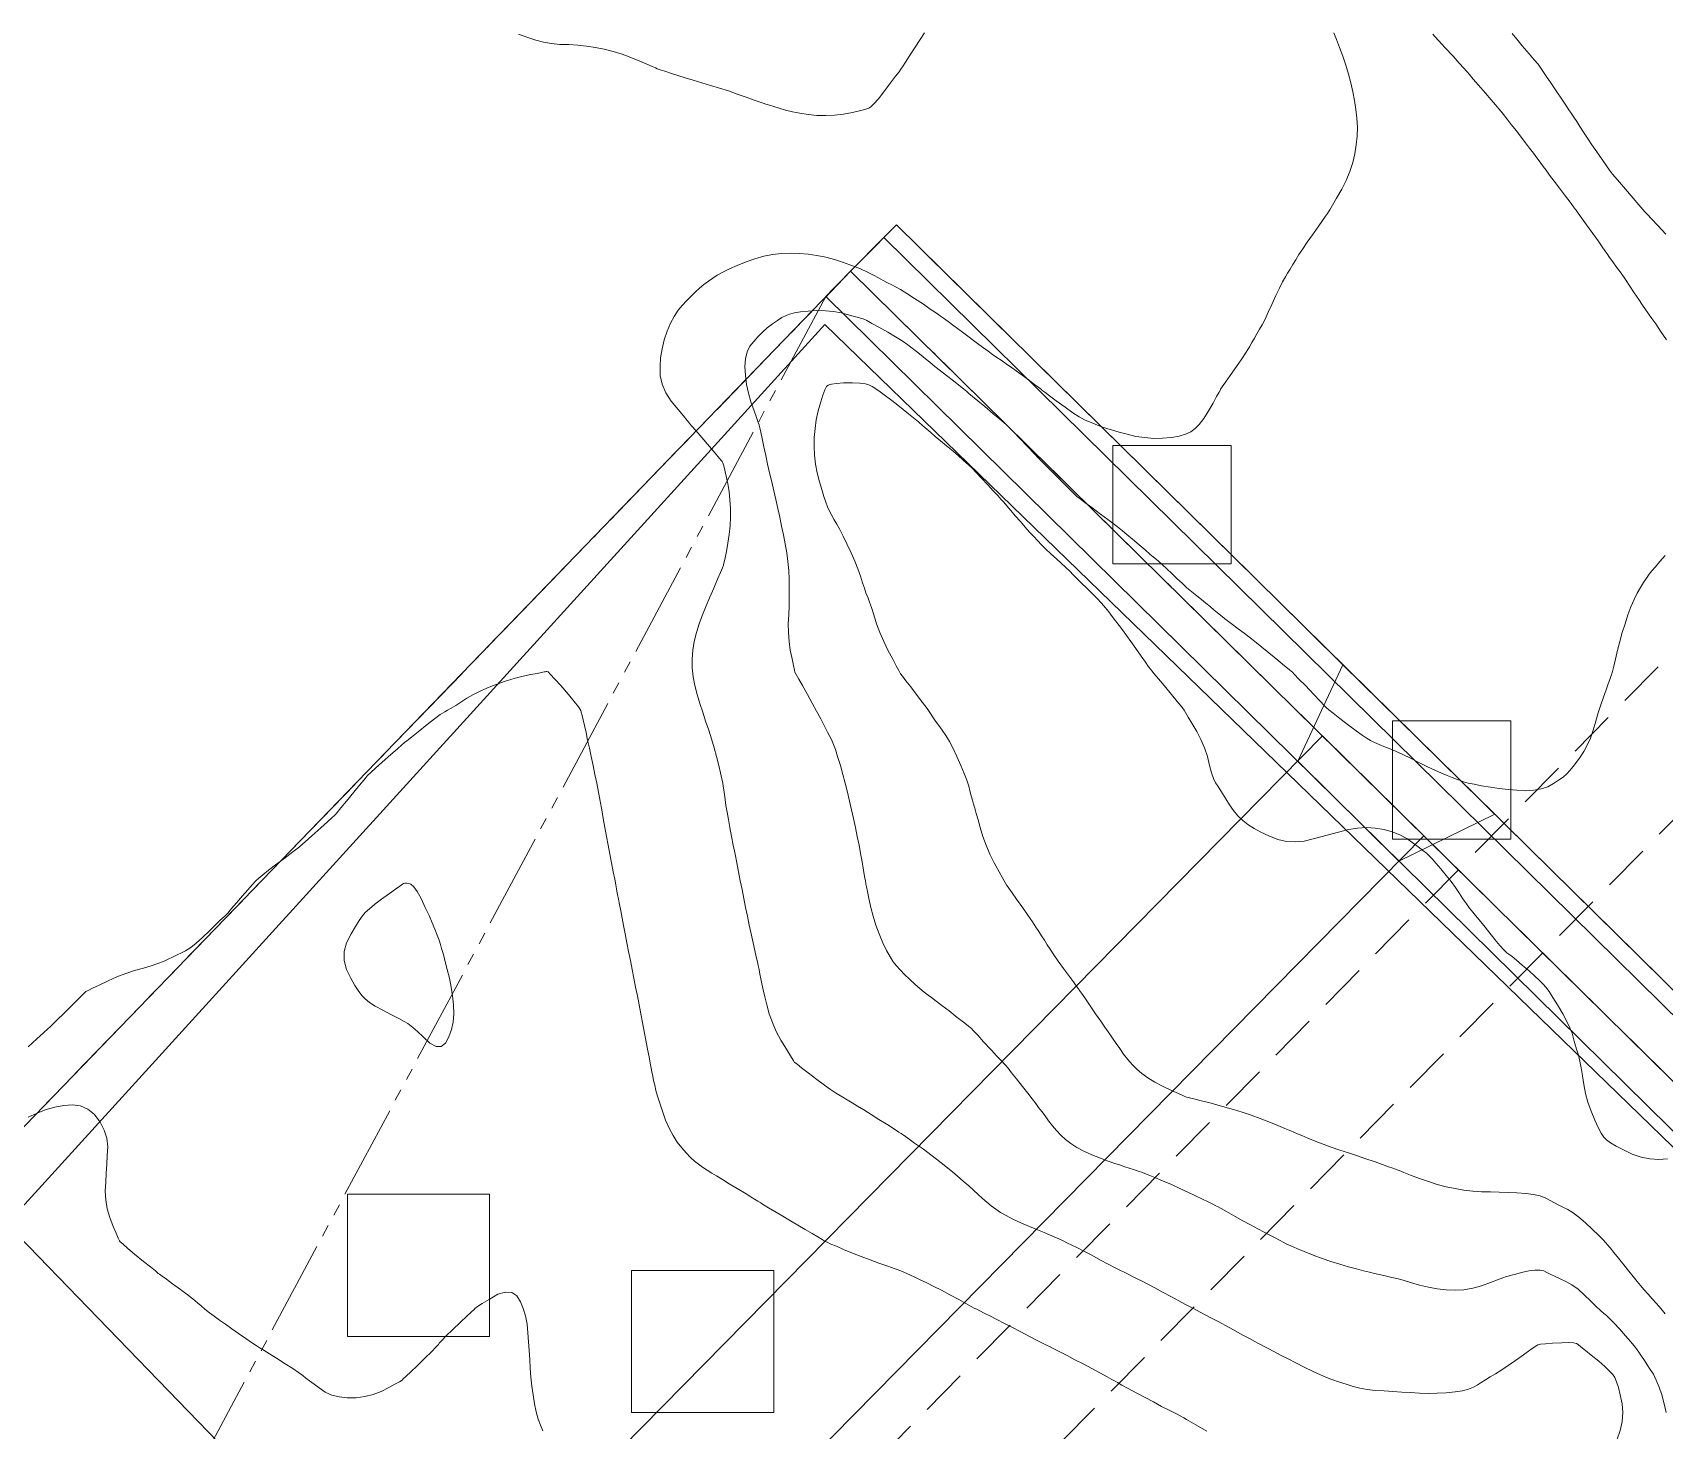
# Model space of a CAD drawing. Extents: x 1236872 to 1237219, y 449292 to 449611.
# Drawn here: x 1237011.4 to 1237149.2, y 449492.6 to 449610.6 of the extents above; entities that cross this region are included whole.
import ezdxf

# ---------------------------------------------------------------- set-up
doc = ezdxf.new("R2010")
doc.units = 0
doc.linetypes.add('DASHED', pattern=[6, 4, -2])
doc.linetypes.add('PHANTOM', pattern=[13, 8, -1, 1, -1, 1, -1])
for name, color, linetype, lineweight in [('C-LODS', 30, 'PHANTOM', 0), ('C-PVMT', 8, 'Continuous', 0), ('C-SITE-N', 6, 'Continuous', 0), ('C-STRM-AREA', 150, 'PHANTOM', 0), ('C-TOPO-MAJR-E', 32, 'DASHED', 0), ('C-TOPO-SURF', 253, 'Continuous', 0), ('C-UTIL', 4, 'DASHED', 0), ('L-PLNT-TREE', 90, 'Continuous', 0), ('V-PROP-BNDY', 7, 'Continuous', 0)]:
    doc.layers.add(name, color=color, linetype=linetype, lineweight=lineweight)

msp = doc.modelspace()

# ---------------------------------------------------------------- linework, layer by layer
at = {"layer": 'C-LODS'}
msp.add_lwpolyline([(1237013.33, 449466.87), (1237046.23, 449434.47), (1237196.54, 449472.02), (1237198.64, 449474.16), (1237201.45, 449477.01), (1237202.5, 449478.08), (1237122.09, 449557.25), (1237084.37, 449594.39), (1237078.41, 449588.34), (1237013.33, 449466.87)], close=True, dxfattribs=at)
at = {"layer": 'C-PVMT'}
for points in [[(1237202.5, 449478.08), (1237084.37, 449594.39), (1237083.32, 449593.32), (1237201.45, 449477.01), (1237202.5, 449478.08)], [(1237198.64, 449474.16), (1237080.51, 449590.47), (1237078.41, 449588.34), (1237196.54, 449472.02), (1237198.64, 449474.16)], [(1237122.09, 449557.25), (1237134.92, 449544.62), (1237126.82, 449540.67), (1237118.27, 449549.09), (1237122.09, 449557.25)], [(1237128.92, 449542.81), (1237120.37, 449551.23), (1237043.74, 449473.39), (1237052.29, 449464.98), (1237128.92, 449542.81)]]:
    msp.add_lwpolyline(points, close=True, dxfattribs=at)
at = {"layer": 'C-SITE-N'}
for points in [[(1237193.64, 449474.19), (1237057.21, 449336.54), (1237047.23, 449346.7), (1236946.01, 449448.67), (1236911.02, 449481.54), (1236877.18, 449513.76), (1236942.43, 449578.32), (1237008.2, 449508.9), (1237078.34, 449585.97), (1237193.64, 449474.19)], [(1237005.98, 449513.38), (1237005.98, 449513.38), (1237005.98, 449513.38), (1236941.59, 449446.77), (1237049.49, 449340.4), (1237058.35, 449331.67), (1237058.35, 449331.67), (1237120.66, 449394.96), (1237005.98, 449513.38)]]:
    msp.add_lwpolyline(points, close=True, dxfattribs=at)
at = {"layer": 'C-STRM-AREA'}
msp.add_lwpolyline([(1237198.64, 449474.16), (1237058.35, 449331.67), (1237048.09, 449341.78), (1236941.27, 449447.08), (1236906.03, 449481.81), (1236872.35, 449515.02), (1236939.31, 449582.22), (1237005.98, 449513.38), (1237080.51, 449590.47), (1237198.64, 449474.16)], close=True, dxfattribs=at)
at = {"layer": 'C-TOPO-MAJR-E'}
for points in [[(1237052.46, 449610.49), (1237052.84, 449610.35), (1237053.33, 449610.17), (1237053.93, 449609.97), (1237054.57, 449609.8), (1237055.25, 449609.69), (1237055.96, 449609.62), (1237056.71, 449609.6), (1237057.46, 449609.55), (1237058.2, 449609.47), (1237058.95, 449609.36), (1237059.7, 449609.22), (1237060.45, 449609.03), (1237061.2, 449608.8), (1237061.95, 449608.52), (1237062.69, 449608.2), (1237063.29, 449607.94), (1237063.74, 449607.75), (1237064.03, 449607.63), (1237064.17, 449607.57), (1237064.43, 449607.48), (1237064.81, 449607.36), (1237065.3, 449607.2), (1237065.9, 449607), (1237066.54, 449606.79), (1237067.22, 449606.59), (1237067.93, 449606.38), (1237068.68, 449606.16), (1237069.43, 449605.93), (1237070.18, 449605.69), (1237070.93, 449605.43), (1237071.68, 449605.16), (1237072.29, 449604.94), (1237072.78, 449604.77), (1237073.13, 449604.65), (1237073.36, 449604.59), (1237073.66, 449604.5), (1237074.03, 449604.39), (1237074.48, 449604.25), (1237075, 449604.08), (1237075.59, 449603.93), (1237076.22, 449603.81), (1237076.92, 449603.71), (1237077.66, 449603.63), (1237078.41, 449603.61), (1237079.16, 449603.65), (1237079.91, 449603.73), (1237080.66, 449603.88), (1237081.26, 449604.01), (1237081.72, 449604.13), (1237082.04, 449604.24), (1237082.21, 449604.35), (1237082.48, 449604.61), (1237082.85, 449605.04), (1237083.32, 449605.62), (1237083.89, 449606.37), (1237084.31, 449606.94), (1237084.6, 449607.32), (1237084.75, 449607.52), (1237084.76, 449607.54), (1237084.89, 449607.73), (1237085.13, 449608.11), (1237085.48, 449608.66), (1237085.95, 449609.39), (1237086.38, 449610.03), (1237086.75, 449610.59)], [(1237145.26, 449491.85), (1237145.52, 449492.6), (1237145.67, 449493.35), (1237145.72, 449494.1), (1237145.67, 449494.85), (1237145.52, 449495.6), (1237145.37, 449496.22), (1237145.21, 449496.71), (1237145.05, 449497.07), (1237144.89, 449497.31), (1237144.62, 449497.61), (1237144.22, 449497.99), (1237143.7, 449498.43), (1237143.07, 449498.94), (1237142.57, 449499.35), (1237142.19, 449499.65), (1237141.95, 449499.84), (1237141.83, 449499.93), (1237141.56, 449499.99), (1237141.13, 449500.01), (1237140.54, 449500), (1237139.79, 449499.96), (1237139.21, 449499.92), (1237138.79, 449499.87), (1237138.55, 449499.83), (1237138.47, 449499.78), (1237138.24, 449499.63), (1237137.87, 449499.36), (1237137.35, 449498.99), (1237136.68, 449498.5), (1237136.06, 449498.07), (1237135.5, 449497.7), (1237134.99, 449497.38), (1237134.54, 449497.12), (1237134.13, 449496.87), (1237133.76, 449496.64), (1237133.42, 449496.43), (1237133.12, 449496.24), (1237132.71, 449496.08), (1237132.19, 449495.95), (1237131.56, 449495.85), (1237130.81, 449495.78), (1237130.06, 449495.74), (1237129.31, 449495.72), (1237128.56, 449495.74), (1237127.81, 449495.79), (1237127.06, 449495.84), (1237126.32, 449495.89), (1237125.57, 449495.94), (1237124.82, 449495.98), (1237124.13, 449496.06), (1237123.51, 449496.16), (1237122.95, 449496.3), (1237122.45, 449496.47), (1237122.01, 449496.61), (1237121.64, 449496.74), (1237121.33, 449496.84), (1237121.08, 449496.92), (1237120.7, 449497.07), (1237120.2, 449497.29), (1237119.58, 449497.58), (1237118.83, 449497.95), (1237118.12, 449498.3), (1237117.46, 449498.63), (1237116.83, 449498.95), (1237116.25, 449499.26), (1237115.77, 449499.51), (1237115.39, 449499.7), (1237115.12, 449499.85), (1237114.96, 449499.94), (1237114.65, 449500.11), (1237114.19, 449500.36), (1237113.59, 449500.68), (1237112.84, 449501.09), (1237112.16, 449501.45), (1237111.55, 449501.78), (1237111, 449502.07), (1237110.52, 449502.33), (1237110.09, 449502.55), (1237109.72, 449502.75), (1237109.4, 449502.91), (1237109.13, 449503.05), (1237108.74, 449503.25), (1237108.23, 449503.53), (1237107.6, 449503.87), (1237106.86, 449504.28), (1237106.19, 449504.64), (1237105.62, 449504.95), (1237105.12, 449505.2), (1237104.72, 449505.4), (1237104.33, 449505.59), (1237103.95, 449505.78), (1237103.6, 449505.95), (1237103.25, 449506.12), (1237102.81, 449506.35), (1237102.26, 449506.64), (1237101.62, 449506.98), (1237100.87, 449507.38), (1237100.21, 449507.72), (1237099.66, 449508.01), (1237099.2, 449508.24), (1237098.83, 449508.42), (1237098.46, 449508.6), (1237098.09, 449508.77), (1237097.71, 449508.94), (1237097.32, 449509.1), (1237096.85, 449509.31), (1237096.29, 449509.54), (1237095.63, 449509.82), (1237094.88, 449510.13), (1237094.22, 449510.43), (1237093.64, 449510.73), (1237093.16, 449511.01), (1237092.76, 449511.28), (1237092.37, 449511.57), (1237092, 449511.87), (1237091.64, 449512.19), (1237091.29, 449512.53), (1237090.9, 449512.88), (1237090.48, 449513.26), (1237090.02, 449513.65), (1237089.53, 449514.06), (1237089.1, 449514.43), (1237088.72, 449514.74), (1237088.41, 449515), (1237088.15, 449515.2), (1237087.77, 449515.5), (1237087.27, 449515.87), (1237086.65, 449516.33), (1237085.9, 449516.86), (1237085.34, 449517.27), (1237084.96, 449517.54), (1237084.77, 449517.67), (1237084.77, 449517.67), (1237084.58, 449517.79), (1237084.21, 449518.03), (1237083.65, 449518.39), (1237082.9, 449518.86), (1237082.23, 449519.28), (1237081.62, 449519.66), (1237081.09, 449519.98), (1237080.63, 449520.26), (1237080.21, 449520.51), (1237079.84, 449520.73), (1237079.5, 449520.93), (1237079.22, 449521.1), (1237078.82, 449521.38), (1237078.3, 449521.75), (1237077.66, 449522.22), (1237076.92, 449522.79), (1237076.35, 449523.22), (1237075.98, 449523.51), (1237075.79, 449523.65), (1237075.78, 449523.66), (1237075.66, 449523.85), (1237075.43, 449524.22), (1237075.08, 449524.79), (1237074.62, 449525.54), (1237074.23, 449526.28), (1237073.9, 449527.03), (1237073.64, 449527.78), (1237073.44, 449528.53), (1237073.27, 449529.2), (1237073.13, 449529.79), (1237073.02, 449530.29), (1237072.93, 449530.72), (1237072.85, 449531.12), (1237072.77, 449531.5), (1237072.7, 449531.85), (1237072.63, 449532.17), (1237072.54, 449532.59), (1237072.42, 449533.13), (1237072.28, 449533.77), (1237072.12, 449534.52), (1237071.95, 449535.27), (1237071.8, 449536.01), (1237071.64, 449536.76), (1237071.49, 449537.51), (1237071.34, 449538.26), (1237071.19, 449539.01), (1237071.04, 449539.76), (1237070.9, 449540.51), (1237070.75, 449541.25), (1237070.6, 449542), (1237070.45, 449542.75), (1237070.31, 449543.5), (1237070.18, 449544.18), (1237070.07, 449544.81), (1237069.98, 449545.37), (1237069.91, 449545.86), (1237069.85, 449546.3), (1237069.79, 449546.67), (1237069.75, 449546.98), (1237069.71, 449547.24), (1237069.63, 449547.61), (1237069.52, 449548.11), (1237069.37, 449548.74), (1237069.19, 449549.49), (1237068.99, 449550.24), (1237068.76, 449550.98), (1237068.52, 449551.73), (1237068.26, 449552.48), (1237068.02, 449553.23), (1237067.78, 449553.98), (1237067.56, 449554.73), (1237067.34, 449555.48), (1237067.2, 449556.22), (1237067.13, 449556.97), (1237067.12, 449557.72), (1237067.18, 449558.47), (1237067.3, 449559.22), (1237067.48, 449559.97), (1237067.72, 449560.71), (1237068.01, 449561.46), (1237068.31, 449562.21), (1237068.62, 449562.96), (1237068.94, 449563.71), (1237069.26, 449564.46), (1237069.51, 449565.03), (1237069.68, 449565.43), (1237069.77, 449565.65), (1237069.78, 449565.7), (1237069.83, 449565.91), (1237069.91, 449566.28), (1237070.01, 449566.82), (1237070.15, 449567.52), (1237070.26, 449568.24), (1237070.32, 449568.96), (1237070.35, 449569.7), (1237070.35, 449570.44), (1237070.31, 449571.17), (1237070.24, 449571.86), (1237070.14, 449572.53), (1237070, 449573.17), (1237069.89, 449573.68), (1237069.79, 449574.05), (1237069.71, 449574.29), (1237069.65, 449574.4), (1237069.44, 449574.67), (1237069.08, 449575.1), (1237068.58, 449575.68), (1237067.93, 449576.43), (1237067.43, 449577.01), (1237067.09, 449577.4), (1237066.9, 449577.62), (1237066.86, 449577.67), (1237066.69, 449577.88), (1237066.38, 449578.25), (1237065.93, 449578.79), (1237065.34, 449579.49), (1237064.9, 449580.21), (1237064.59, 449580.93), (1237064.43, 449581.67), (1237064.41, 449582.42), (1237064.46, 449583.17), (1237064.58, 449583.92), (1237064.77, 449584.67), (1237065.02, 449585.41), (1237065.3, 449586.08), (1237065.61, 449586.66), (1237065.93, 449587.17), (1237066.28, 449587.58), (1237066.64, 449587.98), (1237067, 449588.35), (1237067.37, 449588.71), (1237067.75, 449589.04), (1237068.12, 449589.34), (1237068.5, 449589.63), (1237068.87, 449589.89), (1237069.24, 449590.13), (1237069.71, 449590.39), (1237070.27, 449590.67), (1237070.93, 449590.96), (1237071.68, 449591.27), (1237072.42, 449591.53), (1237073.17, 449591.73), (1237073.92, 449591.87), (1237074.67, 449591.96), (1237075.42, 449592), (1237076.17, 449591.98), (1237076.92, 449591.92), (1237077.66, 449591.8), (1237078.41, 449591.65), (1237079.16, 449591.45), (1237079.91, 449591.21), (1237080.66, 449590.94), (1237081.33, 449590.67), (1237081.92, 449590.4), (1237082.43, 449590.15), (1237082.86, 449589.9), (1237083.26, 449589.68), (1237083.63, 449589.48), (1237083.98, 449589.31), (1237084.3, 449589.16), (1237084.72, 449588.92), (1237085.26, 449588.59), (1237085.9, 449588.18), (1237086.65, 449587.68), (1237087.24, 449587.28), (1237087.68, 449586.98), (1237087.97, 449586.78), (1237088.11, 449586.69), (1237088.36, 449586.5), (1237088.74, 449586.22), (1237089.23, 449585.86), (1237089.84, 449585.41), (1237090.4, 449584.99), (1237090.9, 449584.62), (1237091.35, 449584.28), (1237091.74, 449583.99), (1237092.13, 449583.71), (1237092.5, 449583.44), (1237092.86, 449583.19), (1237093.22, 449582.96), (1237093.66, 449582.65), (1237094.19, 449582.28), (1237094.8, 449581.83), (1237095.5, 449581.32), (1237096.03, 449580.92), (1237096.41, 449580.64), (1237096.62, 449580.48), (1237096.67, 449580.44), (1237096.9, 449580.27), (1237097.3, 449579.96), (1237097.87, 449579.53), (1237098.62, 449578.98), (1237099.27, 449578.52), (1237099.82, 449578.17), (1237100.27, 449577.92), (1237100.61, 449577.77), (1237100.97, 449577.63), (1237101.35, 449577.48), (1237101.74, 449577.34), (1237102.14, 449577.19), (1237102.62, 449577.04), (1237103.2, 449576.88), (1237103.86, 449576.71), (1237104.61, 449576.53), (1237105.36, 449576.42), (1237106.11, 449576.36), (1237106.86, 449576.37), (1237107.6, 449576.44), (1237108.25, 449576.55), (1237108.8, 449576.72), (1237109.25, 449576.92), (1237109.6, 449577.18), (1237109.96, 449577.54), (1237110.33, 449578.03), (1237110.72, 449578.63), (1237111.12, 449579.34), (1237111.42, 449579.88), (1237111.63, 449580.26), (1237111.74, 449580.46), (1237111.76, 449580.5), (1237111.9, 449580.71), (1237112.18, 449581.1), (1237112.58, 449581.67), (1237113.11, 449582.42), (1237113.56, 449583.07), (1237113.92, 449583.63), (1237114.21, 449584.08), (1237114.41, 449584.44), (1237114.62, 449584.81), (1237114.83, 449585.18), (1237115.04, 449585.57), (1237115.26, 449585.95), (1237115.51, 449586.43), (1237115.79, 449587), (1237116.1, 449587.66), (1237116.43, 449588.41), (1237116.73, 449589.05), (1237117, 449589.58), (1237117.23, 449590), (1237117.42, 449590.31), (1237117.63, 449590.65), (1237117.86, 449591.03), (1237118.11, 449591.43), (1237118.38, 449591.87), (1237118.71, 449592.37), (1237119.08, 449592.92), (1237119.51, 449593.54), (1237119.99, 449594.22), (1237120.36, 449594.74), (1237120.62, 449595.12), (1237120.78, 449595.34), (1237120.83, 449595.41), (1237120.98, 449595.65), (1237121.22, 449596.06), (1237121.56, 449596.64), (1237122, 449597.39), (1237122.37, 449598.14), (1237122.68, 449598.89), (1237122.92, 449599.64), (1237123.1, 449600.38), (1237123.22, 449601.13), (1237123.29, 449601.88), (1237123.31, 449602.63), (1237123.27, 449603.38), (1237123.19, 449604.13), (1237123.08, 449604.88), (1237122.94, 449605.62), (1237122.76, 449606.37), (1237122.56, 449607.12), (1237122.33, 449607.87), (1237122.07, 449608.62), (1237121.79, 449609.37), (1237121.54, 449610.03), (1237121.32, 449610.61)], [(1237149.42, 449584.67), (1237148.92, 449585.41), (1237148.51, 449586.02), (1237148.19, 449586.48), (1237147.97, 449586.79), (1237147.84, 449586.96), (1237147.65, 449587.23), (1237147.4, 449587.6), (1237147.08, 449588.08), (1237146.7, 449588.66), (1237146.32, 449589.22), (1237145.95, 449589.77), (1237145.58, 449590.3), (1237145.21, 449590.81), (1237144.89, 449591.25), (1237144.62, 449591.62), (1237144.41, 449591.93), (1237144.24, 449592.17), (1237143.99, 449592.53), (1237143.64, 449593.03), (1237143.2, 449593.65), (1237142.67, 449594.4), (1237142.25, 449594.97), (1237141.96, 449595.38), (1237141.79, 449595.62), (1237141.74, 449595.69), (1237141.57, 449595.91), (1237141.29, 449596.29), (1237140.89, 449596.81), (1237140.37, 449597.49), (1237139.92, 449598.08), (1237139.55, 449598.58), (1237139.25, 449599), (1237139.01, 449599.32), (1237138.76, 449599.67), (1237138.48, 449600.04), (1237138.18, 449600.44), (1237137.86, 449600.87), (1237137.51, 449601.32), (1237137.14, 449601.8), (1237136.74, 449602.32), (1237136.31, 449602.86), (1237135.95, 449603.31), (1237135.65, 449603.69), (1237135.42, 449603.98), (1237135.26, 449604.19), (1237134.98, 449604.51), (1237134.61, 449604.95), (1237134.13, 449605.51), (1237133.55, 449606.18), (1237133.1, 449606.7), (1237132.77, 449607.08), (1237132.58, 449607.3), (1237132.51, 449607.38), (1237132.29, 449607.62), (1237131.92, 449608.04), (1237131.39, 449608.62), (1237130.71, 449609.37), (1237130.2, 449609.93), (1237129.86, 449610.3), (1237129.69, 449610.49)], [(1237149.37, 449593.61), (1237148.68, 449594.34), (1237148.16, 449594.89), (1237147.81, 449595.26), (1237147.62, 449595.46), (1237147.6, 449595.48), (1237147.42, 449595.69), (1237147.09, 449596.07), (1237146.6, 449596.64), (1237145.96, 449597.39), (1237145.45, 449597.98), (1237145.09, 449598.4), (1237144.86, 449598.67), (1237144.78, 449598.77), (1237144.6, 449599.01), (1237144.34, 449599.38), (1237143.98, 449599.89), (1237143.53, 449600.54), (1237143.12, 449601.14), (1237142.74, 449601.7), (1237142.41, 449602.22), (1237142.11, 449602.69), (1237141.84, 449603.12), (1237141.59, 449603.49), (1237141.37, 449603.82), (1237141.18, 449604.09), (1237140.92, 449604.48), (1237140.57, 449604.99), (1237140.15, 449605.62), (1237139.66, 449606.37), (1237139.27, 449606.95), (1237138.99, 449607.37), (1237138.82, 449607.62), (1237138.76, 449607.71), (1237138.57, 449607.94), (1237138.25, 449608.31), (1237137.81, 449608.83), (1237137.24, 449609.49), (1237136.77, 449610.07), (1237136.39, 449610.54)], [(1237149.38, 449494.1), (1237149.23, 449494.85), (1237149.02, 449495.6), (1237148.79, 449496.26), (1237148.56, 449496.84), (1237148.31, 449497.34), (1237148.04, 449497.75), (1237147.79, 449498.14), (1237147.55, 449498.51), (1237147.31, 449498.87), (1237147.09, 449499.21), (1237146.79, 449499.61), (1237146.42, 449500.07), (1237145.97, 449500.59), (1237145.44, 449501.17), (1237145, 449501.65), (1237144.63, 449502.02), (1237144.35, 449502.29), (1237144.14, 449502.46), (1237143.85, 449502.72), (1237143.48, 449503.07), (1237143.02, 449503.52), (1237142.47, 449504.05), (1237141.95, 449504.51), (1237141.43, 449504.89), (1237140.93, 449505.18), (1237140.44, 449505.39), (1237140.01, 449505.58), (1237139.64, 449505.76), (1237139.32, 449505.92), (1237139.06, 449506.06), (1237138.71, 449506.14), (1237138.29, 449506.14), (1237137.78, 449506.06), (1237137.18, 449505.92), (1237136.7, 449505.8), (1237136.32, 449505.7), (1237136.06, 449505.63), (1237135.9, 449505.58), (1237135.6, 449505.48), (1237135.15, 449505.31), (1237134.55, 449505.09), (1237133.8, 449504.81), (1237133.05, 449504.61), (1237132.3, 449504.48), (1237131.56, 449504.44), (1237130.81, 449504.47), (1237130.06, 449504.55), (1237129.31, 449504.68), (1237128.56, 449504.86), (1237127.81, 449505.08), (1237127.17, 449505.27), (1237126.64, 449505.41), (1237126.21, 449505.52), (1237125.88, 449505.59), (1237125.54, 449505.67), (1237125.16, 449505.76), (1237124.76, 449505.85), (1237124.34, 449505.95), (1237123.83, 449506.08), (1237123.24, 449506.23), (1237122.57, 449506.41), (1237121.82, 449506.62), (1237121.08, 449506.85), (1237120.33, 449507.11), (1237119.58, 449507.39), (1237118.83, 449507.7), (1237118.2, 449507.96), (1237117.7, 449508.18), (1237117.31, 449508.36), (1237117.05, 449508.5), (1237116.73, 449508.66), (1237116.36, 449508.85), (1237115.93, 449509.08), (1237115.44, 449509.33), (1237114.89, 449509.63), (1237114.27, 449509.96), (1237113.59, 449510.33), (1237112.84, 449510.75), (1237112.25, 449511.08), (1237111.8, 449511.33), (1237111.5, 449511.49), (1237111.35, 449511.57), (1237111.09, 449511.7), (1237110.72, 449511.89), (1237110.23, 449512.12), (1237109.63, 449512.41), (1237108.99, 449512.71), (1237108.32, 449513.02), (1237107.6, 449513.35), (1237106.86, 449513.68), (1237106.2, 449513.96), (1237105.64, 449514.19), (1237105.17, 449514.37), (1237104.79, 449514.49), (1237104.41, 449514.62), (1237104.04, 449514.74), (1237103.67, 449514.86), (1237103.29, 449514.98), (1237102.83, 449515.14), (1237102.27, 449515.34), (1237101.62, 449515.58), (1237100.87, 449515.87), (1237100.2, 449516.17), (1237099.61, 449516.48), (1237099.1, 449516.81), (1237098.67, 449517.16), (1237098.27, 449517.52), (1237097.9, 449517.91), (1237097.55, 449518.32), (1237097.23, 449518.74), (1237096.93, 449519.15), (1237096.65, 449519.52), (1237096.39, 449519.87), (1237096.15, 449520.19), (1237095.85, 449520.59), (1237095.47, 449521.07), (1237095.03, 449521.64), (1237094.52, 449522.29), (1237094.11, 449522.8), (1237093.81, 449523.17), (1237093.61, 449523.41), (1237093.51, 449523.51), (1237093.27, 449523.76), (1237092.89, 449524.17), (1237092.38, 449524.72), (1237091.73, 449525.42), (1237091.24, 449525.96), (1237090.89, 449526.34), (1237090.69, 449526.55), (1237090.64, 449526.59), (1237090.43, 449526.76), (1237090.05, 449527.06), (1237089.51, 449527.47), (1237088.82, 449528.02), (1237088.22, 449528.48), (1237087.73, 449528.85), (1237087.34, 449529.14), (1237087.05, 449529.35), (1237086.72, 449529.6), (1237086.35, 449529.92), (1237085.93, 449530.28), (1237085.47, 449530.71), (1237085.06, 449531.1), (1237084.69, 449531.48), (1237084.38, 449531.83), (1237084.11, 449532.16), (1237083.84, 449532.59), (1237083.55, 449533.13), (1237083.24, 449533.77), (1237082.93, 449534.52), (1237082.65, 449535.27), (1237082.41, 449536.01), (1237082.22, 449536.76), (1237082.06, 449537.51), (1237081.94, 449538.09), (1237081.85, 449538.49), (1237081.8, 449538.72), (1237081.79, 449538.77), (1237081.76, 449538.99), (1237081.69, 449539.36), (1237081.6, 449539.9), (1237081.48, 449540.59), (1237081.35, 449541.3), (1237081.22, 449542.02), (1237081.07, 449542.75), (1237080.92, 449543.5), (1237080.76, 449544.25), (1237080.59, 449545), (1237080.42, 449545.74), (1237080.25, 449546.49), (1237080.06, 449547.24), (1237079.86, 449547.99), (1237079.64, 449548.74), (1237079.41, 449549.49), (1237079.22, 449550.08), (1237079.07, 449550.52), (1237078.96, 449550.8), (1237078.89, 449550.93), (1237078.76, 449551.18), (1237078.56, 449551.55), (1237078.3, 449552.05), (1237077.98, 449552.67), (1237077.63, 449553.33), (1237077.26, 449554.01), (1237076.86, 449554.73), (1237076.43, 449555.48), (1237076.12, 449556.04), (1237075.9, 449556.42), (1237075.8, 449556.61), (1237075.8, 449556.61), (1237075.76, 449556.8), (1237075.68, 449557.18), (1237075.56, 449557.74), (1237075.41, 449558.48), (1237075.31, 449559.22), (1237075.25, 449559.97), (1237075.24, 449560.71), (1237075.28, 449561.46), (1237075.31, 449562.21), (1237075.32, 449562.96), (1237075.33, 449563.71), (1237075.32, 449564.46), (1237075.28, 449565.21), (1237075.21, 449565.95), (1237075.11, 449566.7), (1237074.98, 449567.45), (1237074.83, 449568.2), (1237074.68, 449568.95), (1237074.52, 449569.7), (1237074.35, 449570.44), (1237074.18, 449571.19), (1237074.01, 449571.94), (1237073.84, 449572.69), (1237073.67, 449573.44), (1237073.5, 449574.18), (1237073.34, 449574.91), (1237073.18, 449575.63), (1237073.03, 449576.34), (1237072.91, 449576.88), (1237072.83, 449577.25), (1237072.78, 449577.46), (1237072.77, 449577.5), (1237072.7, 449577.71), (1237072.56, 449578.11), (1237072.35, 449578.68), (1237072.09, 449579.43), (1237071.87, 449580.18), (1237071.72, 449580.92), (1237071.62, 449581.67), (1237071.58, 449582.42), (1237071.63, 449583.08), (1237071.77, 449583.66), (1237072, 449584.15), (1237072.32, 449584.55), (1237072.67, 449584.94), (1237073.06, 449585.32), (1237073.47, 449585.68), (1237073.92, 449586.02), (1237074.34, 449586.31), (1237074.71, 449586.55), (1237075.05, 449586.73), (1237075.35, 449586.85), (1237075.76, 449586.96), (1237076.28, 449587.04), (1237076.92, 449587.11), (1237077.66, 449587.15), (1237078.38, 449587.14), (1237079.06, 449587.08), (1237079.7, 449586.96), (1237080.32, 449586.79), (1237080.81, 449586.65), (1237081.18, 449586.55), (1237081.44, 449586.48), (1237081.58, 449586.44), (1237081.87, 449586.3), (1237082.31, 449586.07), (1237082.9, 449585.75), (1237083.65, 449585.32), (1237084.31, 449584.93), (1237084.87, 449584.58), (1237085.34, 449584.26), (1237085.71, 449583.97), (1237086.08, 449583.68), (1237086.46, 449583.39), (1237086.83, 449583.08), (1237087.21, 449582.78), (1237087.63, 449582.44), (1237088.1, 449582.06), (1237088.62, 449581.66), (1237089.19, 449581.21), (1237089.66, 449580.84), (1237090.03, 449580.54), (1237090.31, 449580.32), (1237090.49, 449580.16), (1237090.81, 449579.89), (1237091.26, 449579.52), (1237091.84, 449579.04), (1237092.56, 449578.44), (1237093.1, 449577.99), (1237093.48, 449577.68), (1237093.68, 449577.51), (1237093.71, 449577.48), (1237093.91, 449577.28), (1237094.27, 449576.9), (1237094.79, 449576.36), (1237095.48, 449575.64), (1237096.01, 449575.08), (1237096.38, 449574.69), (1237096.6, 449574.46), (1237096.66, 449574.4), (1237096.88, 449574.18), (1237097.25, 449573.81), (1237097.78, 449573.28), (1237098.47, 449572.59), (1237099, 449572.07), (1237099.37, 449571.69), (1237099.59, 449571.48), (1237099.65, 449571.42), (1237099.89, 449571.24), (1237100.29, 449570.94), (1237100.87, 449570.51), (1237101.62, 449569.96), (1237102.22, 449569.51), (1237102.69, 449569.16), (1237103.01, 449568.92), (1237103.2, 449568.78), (1237103.48, 449568.56), (1237103.85, 449568.25), (1237104.32, 449567.85), (1237104.89, 449567.36), (1237105.39, 449566.94), (1237105.82, 449566.56), (1237106.2, 449566.24), (1237106.51, 449565.98), (1237106.85, 449565.67), (1237107.22, 449565.33), (1237107.63, 449564.95), (1237108.07, 449564.52), (1237108.5, 449564.12), (1237108.92, 449563.75), (1237109.34, 449563.4), (1237109.75, 449563.07), (1237110.14, 449562.76), (1237110.51, 449562.45), (1237110.87, 449562.15), (1237111.21, 449561.86), (1237111.62, 449561.53), (1237112.1, 449561.16), (1237112.64, 449560.74), (1237113.25, 449560.28), (1237113.75, 449559.91), (1237114.12, 449559.63), (1237114.38, 449559.43), (1237114.51, 449559.33), (1237114.8, 449559.09), (1237115.24, 449558.73), (1237115.84, 449558.25), (1237116.59, 449557.63), (1237117.16, 449557.16), (1237117.55, 449556.84), (1237117.76, 449556.67), (1237117.8, 449556.64), (1237118, 449556.43), (1237118.38, 449556.04), (1237118.92, 449555.48), (1237119.63, 449554.73), (1237120.16, 449554.16), (1237120.52, 449553.79), (1237120.7, 449553.6), (1237120.7, 449553.6), (1237120.89, 449553.45), (1237121.26, 449553.16), (1237121.82, 449552.72), (1237122.57, 449552.14), (1237123.21, 449551.66), (1237123.73, 449551.29), (1237124.14, 449551.02), (1237124.43, 449550.86), (1237124.77, 449550.69), (1237125.14, 449550.52), (1237125.56, 449550.35), (1237126.01, 449550.18), (1237126.54, 449549.96), (1237127.14, 449549.68), (1237127.81, 449549.35), (1237128.56, 449548.96), (1237129.24, 449548.62), (1237129.86, 449548.33), (1237130.41, 449548.09), (1237130.89, 449547.9), (1237131.32, 449547.73), (1237131.69, 449547.59), (1237132.01, 449547.47), (1237132.28, 449547.37), (1237132.66, 449547.26), (1237133.17, 449547.15), (1237133.8, 449547.03), (1237134.55, 449546.91), (1237135.3, 449546.8), (1237136.05, 449546.72), (1237136.79, 449546.66), (1237137.54, 449546.61), (1237138.23, 449546.65), (1237138.84, 449546.76), (1237139.39, 449546.95), (1237139.87, 449547.22), (1237140.3, 449547.49), (1237140.68, 449547.76), (1237141, 449548.04), (1237141.26, 449548.32), (1237141.54, 449548.65), (1237141.83, 449549.03), (1237142.12, 449549.45), (1237142.43, 449549.91), (1237142.72, 449550.45), (1237142.99, 449551.05), (1237143.23, 449551.73), (1237143.44, 449552.48), (1237143.66, 449553.19), (1237143.88, 449553.87), (1237144.1, 449554.52), (1237144.32, 449555.12), (1237144.5, 449555.62), (1237144.63, 449555.99), (1237144.72, 449556.25), (1237144.77, 449556.39), (1237144.85, 449556.68), (1237144.96, 449557.12), (1237145.11, 449557.72), (1237145.29, 449558.47), (1237145.48, 449559.22), (1237145.69, 449559.97), (1237145.92, 449560.71), (1237146.16, 449561.46), (1237146.42, 449562.14), (1237146.68, 449562.75), (1237146.95, 449563.29), (1237147.23, 449563.76), (1237147.49, 449564.18), (1237147.74, 449564.55), (1237147.97, 449564.88), (1237148.18, 449565.16), (1237148.48, 449565.52), (1237148.85, 449565.96), (1237149.31, 449566.47)], [(1237078.56, 449570.59), (1237078.41, 449570.98), (1237078.25, 449571.46), (1237078.08, 449572.03), (1237077.89, 449572.69), (1237077.69, 449573.44), (1237077.55, 449574.19), (1237077.46, 449574.94), (1237077.42, 449575.68), (1237077.43, 449576.43), (1237077.5, 449577.18), (1237077.61, 449577.93), (1237077.77, 449578.68), (1237077.98, 449579.43), (1237078.17, 449580.02), (1237078.34, 449580.45), (1237078.48, 449580.73), (1237078.6, 449580.85), (1237078.88, 449580.94), (1237079.32, 449581), (1237079.91, 449581.04), (1237080.66, 449581.04), (1237081.28, 449581.01), (1237081.76, 449580.95), (1237082.11, 449580.86), (1237082.34, 449580.73), (1237082.64, 449580.54), (1237083.01, 449580.28), (1237083.46, 449579.95), (1237083.99, 449579.55), (1237084.49, 449579.17), (1237084.96, 449578.79), (1237085.41, 449578.43), (1237085.83, 449578.08), (1237086.23, 449577.75), (1237086.6, 449577.43), (1237086.95, 449577.14), (1237087.28, 449576.86), (1237087.66, 449576.53), (1237088.1, 449576.16), (1237088.6, 449575.73), (1237089.16, 449575.27), (1237089.62, 449574.87), (1237089.99, 449574.55), (1237090.28, 449574.3), (1237090.47, 449574.13), (1237090.75, 449573.86), (1237091.12, 449573.48), (1237091.57, 449573.01), (1237092.11, 449572.43), (1237092.56, 449571.94), (1237092.94, 449571.53), (1237093.23, 449571.2), (1237093.44, 449570.96), (1237093.71, 449570.65), (1237094.03, 449570.27), (1237094.41, 449569.83), (1237094.85, 449569.33), (1237095.25, 449568.87), (1237095.63, 449568.45), (1237095.97, 449568.07), (1237096.28, 449567.73), (1237096.63, 449567.38), (1237097.01, 449567), (1237097.43, 449566.61), (1237097.89, 449566.2), (1237098.3, 449565.81), (1237098.68, 449565.46), (1237099.01, 449565.14), (1237099.31, 449564.84), (1237099.64, 449564.51), (1237100.02, 449564.13), (1237100.45, 449563.72), (1237100.91, 449563.27), (1237101.33, 449562.84), (1237101.71, 449562.43), (1237102.04, 449562.05), (1237102.32, 449561.7), (1237102.6, 449561.33), (1237102.89, 449560.96), (1237103.18, 449560.57), (1237103.48, 449560.18), (1237103.81, 449559.72), (1237104.18, 449559.2), (1237104.6, 449558.61), (1237105.05, 449557.96), (1237105.41, 449557.45), (1237105.68, 449557.07), (1237105.86, 449556.84), (1237105.94, 449556.74), (1237106.16, 449556.48), (1237106.51, 449556.06), (1237107, 449555.48), (1237107.62, 449554.73), (1237108.1, 449554.15), (1237108.44, 449553.74), (1237108.62, 449553.5), (1237108.67, 449553.42), (1237108.8, 449553.2), (1237109.02, 449552.83), (1237109.34, 449552.3), (1237109.75, 449551.62), (1237110.1, 449550.93), (1237110.4, 449550.22), (1237110.64, 449549.49), (1237110.82, 449548.74), (1237111, 449548.12), (1237111.17, 449547.63), (1237111.33, 449547.28), (1237111.49, 449547.05), (1237111.68, 449546.75), (1237111.92, 449546.38), (1237112.19, 449545.93), (1237112.51, 449545.41), (1237112.85, 449544.93), (1237113.22, 449544.49), (1237113.63, 449544.1), (1237114.06, 449543.75), (1237114.58, 449543.42), (1237115.17, 449543.1), (1237115.84, 449542.79), (1237116.59, 449542.5), (1237117.33, 449542.33), (1237118.08, 449542.28), (1237118.83, 449542.35), (1237119.58, 449542.55), (1237120.33, 449542.74), (1237121.08, 449542.94), (1237121.82, 449543.14), (1237122.57, 449543.33), (1237123.32, 449543.45), (1237124.07, 449543.49), (1237124.82, 449543.44), (1237125.57, 449543.32), (1237126.26, 449543.13), (1237126.9, 449542.88), (1237127.48, 449542.56), (1237128.01, 449542.19), (1237128.46, 449541.86), (1237128.84, 449541.57), (1237129.14, 449541.33), (1237129.35, 449541.13), (1237129.63, 449540.85), (1237129.97, 449540.47), (1237130.36, 449540.01), (1237130.81, 449539.46), (1237131.22, 449538.93), (1237131.59, 449538.43), (1237131.93, 449537.94), (1237132.23, 449537.48), (1237132.52, 449537.07), (1237132.79, 449536.69), (1237133.05, 449536.36), (1237133.29, 449536.07), (1237133.6, 449535.7), (1237133.98, 449535.23), (1237134.42, 449534.68), (1237134.92, 449534.04), (1237135.34, 449533.54), (1237135.68, 449533.16), (1237135.94, 449532.92), (1237136.11, 449532.81), (1237136.39, 449532.6), (1237136.76, 449532.3), (1237137.24, 449531.89), (1237137.81, 449531.39), (1237138.29, 449530.95), (1237138.69, 449530.58), (1237139, 449530.27), (1237139.22, 449530.02), (1237139.5, 449529.65), (1237139.83, 449529.15), (1237140.22, 449528.53), (1237140.66, 449527.78), (1237141.01, 449527.13), (1237141.27, 449526.59), (1237141.44, 449526.15), (1237141.53, 449525.81), (1237141.63, 449525.45), (1237141.73, 449525.08), (1237141.85, 449524.69), (1237141.98, 449524.28), (1237142.1, 449523.78), (1237142.22, 449523.21), (1237142.33, 449522.54), (1237142.43, 449521.79), (1237142.58, 449521.04), (1237142.79, 449520.3), (1237143.05, 449519.55), (1237143.37, 449518.8), (1237143.65, 449518.18), (1237143.91, 449517.7), (1237144.14, 449517.35), (1237144.35, 449517.13), (1237144.69, 449516.88), (1237145.16, 449516.6), (1237145.78, 449516.28), (1237146.53, 449515.93), (1237147.27, 449515.67), (1237148.02, 449515.52), (1237148.77, 449515.47), (1237149.52, 449515.52)], [(1237149.32, 449502.44), (1237148.95, 449502.88), (1237148.58, 449503.3), (1237148.21, 449503.7), (1237147.86, 449504.09), (1237147.53, 449504.46), (1237147.23, 449504.83), (1237146.95, 449505.18), (1237146.62, 449505.58), (1237146.25, 449506.05), (1237145.83, 449506.57), (1237145.36, 449507.15), (1237144.97, 449507.63), (1237144.66, 449508.01), (1237144.44, 449508.28), (1237144.3, 449508.44), (1237144.04, 449508.71), (1237143.67, 449509.08), (1237143.18, 449509.55), (1237142.57, 449510.12), (1237142.02, 449510.59), (1237141.53, 449510.97), (1237141.09, 449511.24), (1237140.71, 449511.42), (1237140.33, 449511.61), (1237139.96, 449511.8), (1237139.59, 449512.01), (1237139.22, 449512.22), (1237138.75, 449512.4), (1237138.2, 449512.52), (1237137.54, 449512.61), (1237136.79, 449512.66), (1237136.05, 449512.69), (1237135.3, 449512.72), (1237134.55, 449512.74), (1237133.8, 449512.75), (1237133.05, 449512.8), (1237132.3, 449512.88), (1237131.56, 449513.01), (1237130.81, 449513.17), (1237130.06, 449513.37), (1237129.31, 449513.6), (1237128.56, 449513.86), (1237127.81, 449514.15), (1237127.24, 449514.38), (1237126.83, 449514.54), (1237126.6, 449514.63), (1237126.54, 449514.65), (1237126.32, 449514.73), (1237125.95, 449514.86), (1237125.42, 449515.05), (1237124.73, 449515.3), (1237124.03, 449515.54), (1237123.31, 449515.79), (1237122.57, 449516.03), (1237121.82, 449516.27), (1237121.11, 449516.51), (1237120.42, 449516.76), (1237119.76, 449517.02), (1237119.13, 449517.28), (1237118.62, 449517.49), (1237118.25, 449517.65), (1237118, 449517.75), (1237117.89, 449517.8), (1237117.61, 449517.91), (1237117.18, 449518.09), (1237116.59, 449518.34), (1237115.84, 449518.65), (1237115.09, 449518.94), (1237114.34, 449519.21), (1237113.59, 449519.46), (1237112.84, 449519.69), (1237112.12, 449519.9), (1237111.43, 449520.1), (1237110.77, 449520.27), (1237110.13, 449520.43), (1237109.62, 449520.56), (1237109.25, 449520.65), (1237109.01, 449520.71), (1237108.89, 449520.74), (1237108.62, 449520.85), (1237108.19, 449521.04), (1237107.6, 449521.3), (1237106.86, 449521.65), (1237106.19, 449522), (1237105.61, 449522.36), (1237105.11, 449522.73), (1237104.69, 449523.1), (1237104.29, 449523.5), (1237103.92, 449523.92), (1237103.57, 449524.37), (1237103.24, 449524.84), (1237102.94, 449525.26), (1237102.68, 449525.63), (1237102.45, 449525.96), (1237102.26, 449526.24), (1237101.99, 449526.64), (1237101.63, 449527.15), (1237101.2, 449527.78), (1237100.68, 449528.53), (1237100.28, 449529.11), (1237100.01, 449529.51), (1237099.85, 449529.74), (1237099.81, 449529.8), (1237099.65, 449530.01), (1237099.38, 449530.39), (1237098.99, 449530.92), (1237098.49, 449531.61), (1237098.05, 449532.22), (1237097.67, 449532.76), (1237097.36, 449533.22), (1237097.12, 449533.61), (1237096.88, 449533.99), (1237096.64, 449534.36), (1237096.4, 449534.73), (1237096.16, 449535.1), (1237095.86, 449535.55), (1237095.48, 449536.09), (1237095.04, 449536.72), (1237094.53, 449537.45), (1237094.14, 449538), (1237093.87, 449538.37), (1237093.72, 449538.57), (1237093.7, 449538.6), (1237093.58, 449538.8), (1237093.36, 449539.19), (1237093.05, 449539.76), (1237092.63, 449540.51), (1237092.26, 449541.25), (1237091.95, 449542), (1237091.68, 449542.75), (1237091.46, 449543.5), (1237091.27, 449544.14), (1237091.12, 449544.69), (1237090.99, 449545.13), (1237090.9, 449545.46), (1237090.8, 449545.82), (1237090.7, 449546.19), (1237090.59, 449546.59), (1237090.48, 449547), (1237090.32, 449547.49), (1237090.1, 449548.07), (1237089.82, 449548.74), (1237089.49, 449549.49), (1237089.17, 449550.16), (1237088.85, 449550.75), (1237088.54, 449551.27), (1237088.23, 449551.71), (1237087.95, 449552.12), (1237087.69, 449552.49), (1237087.46, 449552.83), (1237087.26, 449553.14), (1237086.97, 449553.55), (1237086.59, 449554.06), (1237086.13, 449554.66), (1237085.59, 449555.37), (1237085.17, 449555.9), (1237084.89, 449556.28), (1237084.73, 449556.49), (1237084.7, 449556.53), (1237084.57, 449556.75), (1237084.36, 449557.15), (1237084.06, 449557.72), (1237083.66, 449558.47), (1237083.3, 449559.22), (1237082.98, 449559.97), (1237082.7, 449560.71), (1237082.46, 449561.46), (1237082.26, 449562.07), (1237082.09, 449562.54), (1237081.98, 449562.86), (1237081.9, 449563.05), (1237081.8, 449563.33), (1237081.67, 449563.7), (1237081.52, 449564.17), (1237081.35, 449564.73), (1237081.13, 449565.34), (1237080.87, 449566), (1237080.56, 449566.7), (1237080.2, 449567.45), (1237079.88, 449568.1), (1237079.59, 449568.66), (1237079.34, 449569.11), (1237079.12, 449569.47), (1237078.91, 449569.84), (1237078.73, 449570.21), (1237078.56, 449570.59)], [(1237110.6, 449492.52), (1237109.85, 449492.96), (1237109.28, 449493.29), (1237108.88, 449493.52), (1237108.65, 449493.65), (1237108.6, 449493.68), (1237108.39, 449493.79), (1237108.02, 449493.99), (1237107.48, 449494.27), (1237106.78, 449494.63), (1237106.08, 449495), (1237105.38, 449495.37), (1237104.67, 449495.75), (1237103.96, 449496.14), (1237103.42, 449496.43), (1237103.05, 449496.64), (1237102.84, 449496.75), (1237102.8, 449496.77), (1237102.58, 449496.89), (1237102.19, 449497.11), (1237101.62, 449497.42), (1237100.87, 449497.82), (1237100.15, 449498.21), (1237099.46, 449498.57), (1237098.81, 449498.91), (1237098.18, 449499.23), (1237097.68, 449499.49), (1237097.31, 449499.68), (1237097.06, 449499.8), (1237096.93, 449499.86), (1237096.66, 449500), (1237096.22, 449500.23), (1237095.63, 449500.54), (1237094.88, 449500.92), (1237094.17, 449501.29), (1237093.5, 449501.63), (1237092.87, 449501.96), (1237092.28, 449502.26), (1237091.8, 449502.5), (1237091.42, 449502.69), (1237091.16, 449502.83), (1237091, 449502.9), (1237090.69, 449503.07), (1237090.24, 449503.31), (1237089.64, 449503.64), (1237088.89, 449504.05), (1237088.19, 449504.43), (1237087.54, 449504.76), (1237086.94, 449505.06), (1237086.39, 449505.31), (1237085.93, 449505.53), (1237085.56, 449505.71), (1237085.27, 449505.84), (1237085.07, 449505.94), (1237084.74, 449506.07), (1237084.26, 449506.25), (1237083.65, 449506.46), (1237082.9, 449506.72), (1237082.16, 449506.99), (1237081.41, 449507.27), (1237080.66, 449507.57), (1237079.91, 449507.88), (1237079.31, 449508.14), (1237078.85, 449508.33), (1237078.54, 449508.48), (1237078.37, 449508.56), (1237078.1, 449508.72), (1237077.73, 449508.93), (1237077.25, 449509.22), (1237076.67, 449509.57), (1237076.06, 449509.93), (1237075.43, 449510.3), (1237074.78, 449510.69), (1237074.11, 449511.09), (1237073.58, 449511.4), (1237073.21, 449511.62), (1237072.98, 449511.75), (1237072.91, 449511.8), (1237072.67, 449511.94), (1237072.26, 449512.2), (1237071.68, 449512.56), (1237070.93, 449513.02), (1237070.26, 449513.43), (1237069.68, 449513.78), (1237069.19, 449514.08), (1237068.78, 449514.32), (1237068.38, 449514.57), (1237068.01, 449514.82), (1237067.65, 449515.07), (1237067.32, 449515.33), (1237066.97, 449515.65), (1237066.61, 449516.02), (1237066.24, 449516.45), (1237065.86, 449516.94), (1237065.51, 449517.5), (1237065.18, 449518.12), (1237064.88, 449518.8), (1237064.61, 449519.55), (1237064.38, 449520.22), (1237064.2, 449520.81), (1237064.06, 449521.31), (1237063.96, 449521.74), (1237063.87, 449522.15), (1237063.79, 449522.52), (1237063.72, 449522.87), (1237063.66, 449523.19), (1237063.58, 449523.61), (1237063.48, 449524.15), (1237063.36, 449524.79), (1237063.22, 449525.54), (1237063.08, 449526.28), (1237062.93, 449527.03), (1237062.79, 449527.78), (1237062.65, 449528.53), (1237062.5, 449529.28), (1237062.35, 449530.03), (1237062.2, 449530.78), (1237062.05, 449531.52), (1237061.91, 449532.27), (1237061.76, 449533.02), (1237061.61, 449533.77), (1237061.47, 449534.52), (1237061.33, 449535.22), (1237061.21, 449535.86), (1237061.09, 449536.46), (1237060.98, 449537), (1237060.89, 449537.46), (1237060.82, 449537.84), (1237060.77, 449538.13), (1237060.73, 449538.33), (1237060.67, 449538.67), (1237060.58, 449539.14), (1237060.46, 449539.76), (1237060.32, 449540.51), (1237060.17, 449541.25), (1237060.04, 449542), (1237059.9, 449542.75), (1237059.76, 449543.5), (1237059.62, 449544.25), (1237059.48, 449545), (1237059.34, 449545.74), (1237059.2, 449546.49), (1237059.06, 449547.24), (1237058.91, 449547.99), (1237058.75, 449548.74), (1237058.59, 449549.49), (1237058.44, 449550.2), (1237058.29, 449550.87), (1237058.16, 449551.51), (1237058.03, 449552.11), (1237057.92, 449552.6), (1237057.83, 449552.97), (1237057.76, 449553.23), (1237057.71, 449553.38), (1237057.52, 449553.68), (1237057.17, 449554.13), (1237056.67, 449554.73), (1237056.02, 449555.48), (1237055.52, 449556.04), (1237055.17, 449556.43), (1237054.97, 449556.64), (1237054.92, 449556.66), (1237054.86, 449556.67), (1237054.79, 449556.67), (1237054.71, 449556.66), (1237054.63, 449556.64), (1237054.41, 449556.58), (1237054.03, 449556.51), (1237053.51, 449556.41), (1237052.84, 449556.28), (1237052.16, 449556.11), (1237051.45, 449555.9), (1237050.72, 449555.64), (1237049.97, 449555.34), (1237049.28, 449555.04), (1237048.66, 449554.73), (1237048.09, 449554.41), (1237047.59, 449554.09), (1237047.15, 449553.81), (1237046.78, 449553.59), (1237046.47, 449553.41), (1237046.22, 449553.28), (1237045.85, 449553.03), (1237045.35, 449552.67), (1237044.73, 449552.19), (1237043.98, 449551.59), (1237043.41, 449551.14), (1237043.03, 449550.83), (1237042.82, 449550.67), (1237042.8, 449550.64), (1237042.6, 449550.47), (1237042.23, 449550.14), (1237041.68, 449549.66), (1237040.95, 449549.02), (1237040.38, 449548.51), (1237039.97, 449548.14), (1237039.71, 449547.9), (1237039.61, 449547.78), (1237039.38, 449547.51), (1237039.02, 449547.08), (1237038.54, 449546.49), (1237037.92, 449545.74), (1237037.46, 449545.17), (1237037.13, 449544.78), (1237036.96, 449544.57), (1237036.92, 449544.53), (1237036.71, 449544.34), (1237036.32, 449543.98), (1237035.75, 449543.47), (1237035, 449542.79), (1237034.43, 449542.28), (1237034.02, 449541.92), (1237033.79, 449541.73), (1237033.74, 449541.69), (1237033.52, 449541.53), (1237033.15, 449541.25), (1237032.62, 449540.86), (1237031.92, 449540.34), (1237031.34, 449539.9), (1237030.87, 449539.52), (1237030.51, 449539.22), (1237030.26, 449538.99), (1237029.95, 449538.66), (1237029.58, 449538.24), (1237029.14, 449537.74), (1237028.64, 449537.14), (1237028.22, 449536.65), (1237027.89, 449536.28), (1237027.65, 449536.02), (1237027.48, 449535.87), (1237027.21, 449535.61), (1237026.84, 449535.25), (1237026.36, 449534.79), (1237025.77, 449534.22), (1237025.24, 449533.75), (1237024.77, 449533.37), (1237024.34, 449533.1), (1237023.98, 449532.92), (1237023.61, 449532.74), (1237023.23, 449532.56), (1237022.85, 449532.38), (1237022.47, 449532.2), (1237022, 449532.02), (1237021.44, 449531.82), (1237020.78, 449531.63), (1237020.03, 449531.42), (1237019.28, 449531.18), (1237018.53, 449530.89), (1237017.79, 449530.57), (1237017.04, 449530.2), (1237016.48, 449529.93), (1237016.1, 449529.75), (1237015.91, 449529.65), (1237015.91, 449529.65), (1237015.72, 449529.47), (1237015.35, 449529.1), (1237014.79, 449528.54), (1237014.04, 449527.81), (1237013.48, 449527.25), (1237013.1, 449526.87), (1237012.91, 449526.68), (1237012.9, 449526.67), (1237012.71, 449526.5), (1237012.34, 449526.16), (1237011.78, 449525.65), (1237011.04, 449524.98)], [(1237039.49, 449529.03), (1237039.24, 449529.28), (1237038.96, 449529.65), (1237038.64, 449530.15), (1237038.29, 449530.78), (1237037.92, 449531.52), (1237037.73, 449532.27), (1237037.74, 449533.02), (1237037.94, 449533.77), (1237038.33, 449534.52), (1237038.69, 449535.15), (1237039, 449535.66), (1237039.28, 449536.05), (1237039.51, 449536.32), (1237039.86, 449536.64), (1237040.31, 449537.02), (1237040.87, 449537.44), (1237041.55, 449537.92), (1237042.07, 449538.29), (1237042.44, 449538.56), (1237042.67, 449538.72), (1237042.74, 449538.77), (1237042.85, 449538.8), (1237042.99, 449538.8), (1237043.17, 449538.77), (1237043.37, 449538.72), (1237043.61, 449538.49), (1237043.9, 449538.09), (1237044.22, 449537.51), (1237044.58, 449536.76), (1237044.9, 449536.08), (1237045.17, 449535.46), (1237045.4, 449534.91), (1237045.58, 449534.42), (1237045.74, 449533.99), (1237045.86, 449533.62), (1237045.96, 449533.3), (1237046.03, 449533.04), (1237046.14, 449532.66), (1237046.27, 449532.15), (1237046.44, 449531.52), (1237046.63, 449530.78), (1237046.78, 449530.03), (1237046.89, 449529.28), (1237046.96, 449528.53), (1237046.98, 449527.78), (1237046.93, 449527.08), (1237046.79, 449526.44), (1237046.58, 449525.84), (1237046.29, 449525.29), (1237045.93, 449525.02), (1237045.49, 449525.02), (1237044.97, 449525.29), (1237044.39, 449525.84), (1237043.91, 449526.28), (1237043.53, 449526.61), (1237043.26, 449526.83), (1237043.1, 449526.94), (1237042.79, 449527.12), (1237042.34, 449527.37), (1237041.74, 449527.69), (1237040.99, 449528.07), (1237040.36, 449528.43), (1237039.86, 449528.74), (1237039.49, 449529.03)], [(1237054.52, 449492.56), (1237054.31, 449493.03), (1237054.12, 449493.56), (1237053.96, 449494.17), (1237053.81, 449494.85), (1237053.69, 449495.6), (1237053.59, 449496.34), (1237053.51, 449497.09), (1237053.45, 449497.84), (1237053.41, 449498.59), (1237053.36, 449499.34), (1237053.31, 449500.09), (1237053.25, 449500.84), (1237053.18, 449501.58), (1237053.05, 449502.27), (1237052.86, 449502.9), (1237052.62, 449503.46), (1237052.31, 449503.97), (1237051.89, 449504.24), (1237051.36, 449504.28), (1237050.72, 449504.09), (1237049.97, 449503.66), (1237049.39, 449503.32), (1237048.99, 449503.06), (1237048.76, 449502.9), (1237048.7, 449502.82), (1237048.48, 449502.6), (1237048.1, 449502.24), (1237047.57, 449501.74), (1237046.89, 449501.09), (1237046.35, 449500.58), (1237045.98, 449500.2), (1237045.76, 449499.96), (1237045.7, 449499.86), (1237045.48, 449499.62), (1237045.11, 449499.24), (1237044.58, 449498.72), (1237043.89, 449498.06), (1237043.35, 449497.55), (1237042.96, 449497.17), (1237042.72, 449496.94), (1237042.63, 449496.85), (1237042.4, 449496.7), (1237042.02, 449496.49), (1237041.51, 449496.22), (1237040.85, 449495.89), (1237040.17, 449495.63), (1237039.47, 449495.46), (1237038.74, 449495.36), (1237037.99, 449495.34), (1237037.31, 449495.42), (1237036.68, 449495.58), (1237036.12, 449495.84), (1237035.63, 449496.19), (1237035.19, 449496.51), (1237034.81, 449496.78), (1237034.5, 449497.02), (1237034.25, 449497.22), (1237033.88, 449497.49), (1237033.38, 449497.83), (1237032.76, 449498.23), (1237032.01, 449498.7), (1237031.41, 449499.07), (1237030.97, 449499.34), (1237030.68, 449499.52), (1237030.54, 449499.6), (1237030.29, 449499.76), (1237029.91, 449500.01), (1237029.42, 449500.35), (1237028.81, 449500.78), (1237028.24, 449501.18), (1237027.7, 449501.56), (1237027.21, 449501.9), (1237026.76, 449502.23), (1237026.35, 449502.53), (1237025.97, 449502.83), (1237025.64, 449503.11), (1237025.34, 449503.38), (1237024.95, 449503.7), (1237024.47, 449504.07), (1237023.9, 449504.5), (1237023.24, 449504.98), (1237022.72, 449505.36), (1237022.35, 449505.63), (1237022.12, 449505.79), (1237022.03, 449505.85), (1237021.78, 449506.06), (1237021.36, 449506.4), (1237020.78, 449506.87), (1237020.03, 449507.49), (1237019.46, 449507.97), (1237019.05, 449508.31), (1237018.82, 449508.52), (1237018.76, 449508.59), (1237018.65, 449508.83), (1237018.47, 449509.24), (1237018.23, 449509.82), (1237017.93, 449510.57), (1237017.71, 449511.31), (1237017.59, 449512.06), (1237017.55, 449512.81), (1237017.59, 449513.56), (1237017.64, 449514.31), (1237017.68, 449515.06), (1237017.72, 449515.81), (1237017.77, 449516.55), (1237017.68, 449517.27), (1237017.46, 449517.96), (1237017.11, 449518.62), (1237016.63, 449519.26), (1237016.09, 449519.71), (1237015.47, 449519.99), (1237014.79, 449520.1), (1237014.04, 449520.03), (1237013.29, 449519.89), (1237012.55, 449519.68), (1237011.8, 449519.39), (1237011.05, 449519.04)]]:
    msp.add_lwpolyline(points, dxfattribs=at)
at = {"layer": 'C-TOPO-SURF'}
msp.add_lwpolyline([(1237201.45, 449477.01), (1237083.32, 449593.32), (1237080.51, 449590.47), (1237198.64, 449474.16), (1237201.45, 449477.01)], close=True, dxfattribs=at)
at = {"layer": 'C-UTIL'}
for points in [[(1237148.71, 449557.07), (1237055.2, 449462.11)], [(1237155.83, 449550.06), (1237062.33, 449455.09)]]:
    msp.add_lwpolyline(points, dxfattribs=at)
at = {"layer": 'L-PLNT-TREE'}
for points in [[(1237102.65, 449565.77), (1237112.65, 449565.77), (1237112.65, 449575.77), (1237102.65, 449575.77), (1237102.65, 449565.77)], [(1237126.27, 449542.51), (1237136.27, 449542.51), (1237136.27, 449552.51), (1237126.27, 449552.51), (1237126.27, 449542.51)], [(1237038.01, 449500.54), (1237050.01, 449500.54), (1237050.01, 449512.54), (1237038.01, 449512.54), (1237038.01, 449500.54)], [(1237062.01, 449494.11), (1237074.01, 449494.11), (1237074.01, 449506.11), (1237062.01, 449506.11), (1237062.01, 449494.11)]]:
    msp.add_lwpolyline(points, close=True, dxfattribs=at)
at = {"layer": 'V-PROP-BNDY'}
msp.add_lwpolyline([(1237198.64, 449474.16), (1237058.35, 449331.67), (1237048.09, 449341.78), (1236941.27, 449447.08), (1236906.03, 449481.81), (1236872.35, 449515.02), (1236939.31, 449582.22), (1237005.98, 449513.38), (1237080.51, 449590.47), (1237198.64, 449474.16)], close=True, dxfattribs=at)

doc.saveas('drawing.dxf')
